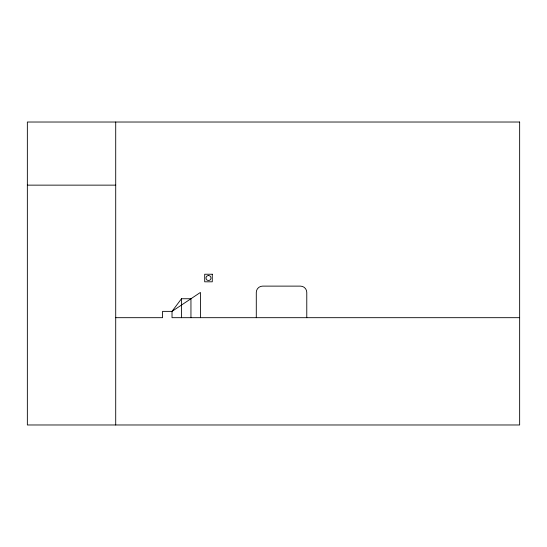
<?xml version="1.0" encoding="UTF-8"?>
<svg xmlns="http://www.w3.org/2000/svg" width="547" height="547" viewBox="0 0 547 547"><rect width="100%" height="100%" fill="white"/><g stroke="black" fill="none" stroke-linecap="round" stroke-linejoin="round"><path stroke-width="0.82" d="M190.951 317.684L190.951 298.744L181.488 298.744L172.018 311.366L172.018 317.684L519.65 317.684M27.35 185.139L115.711 185.139M115.711 317.684L162.555 317.684L162.555 311.366L172.018 311.366L200.421 292.433L200.421 317.684M306.778 317.684L306.778 292.433A6.311 6.311 0 0 0 300.467 286.122L262.601 286.122A6.311 6.311 0 0 0 256.29 292.433L256.29 317.684M181.488 298.744L181.488 317.684M115.711 122.022L115.711 424.978M208.619 275.503L207.963 275.558A2.523 2.523 0 0 0 208.359 280.543L209.016 280.495A2.523 2.523 0 0 0 208.619 275.503M519.65 122.022L27.35 122.022L27.35 424.978L519.65 424.978L519.65 122.022M212.277 274.238L204.701 274.238L204.701 281.808L212.277 281.808L212.277 274.238"/></g></svg>
